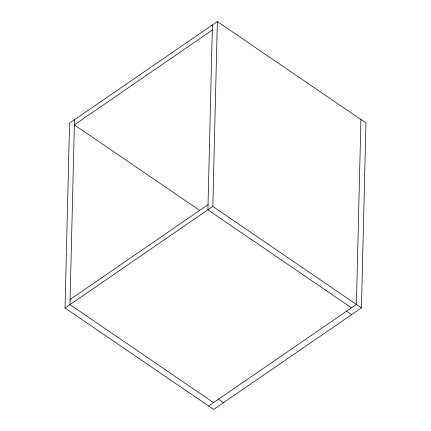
<?xml version="1.0" encoding="UTF-8"?>
<svg xmlns="http://www.w3.org/2000/svg" width="431" height="431" viewBox="0 0 431 431"><rect width="100%" height="100%" fill="white"/><g stroke="black" fill="none" stroke-linecap="round" stroke-linejoin="round"><path stroke-width="0.65" d="M65.038 308.009L69.558 123.121L217.343 21.55L365.962 122.991L361.442 307.879L213.657 409.45L65.038 308.009L212.828 206.433L217.343 21.55M74.482 119.737L69.967 304.62L213.544 402.624M212.418 24.933L207.898 209.822L351.48 307.826M360.925 119.554L356.405 304.437L208.615 406.013M212.294 30.073L74.358 124.871L199.645 210.387M70.091 299.486L208.028 204.682M212.828 206.433L361.442 307.879M346.551 311.209L351.588 314.646M218.469 399.241L223.506 402.678"/></g></svg>
